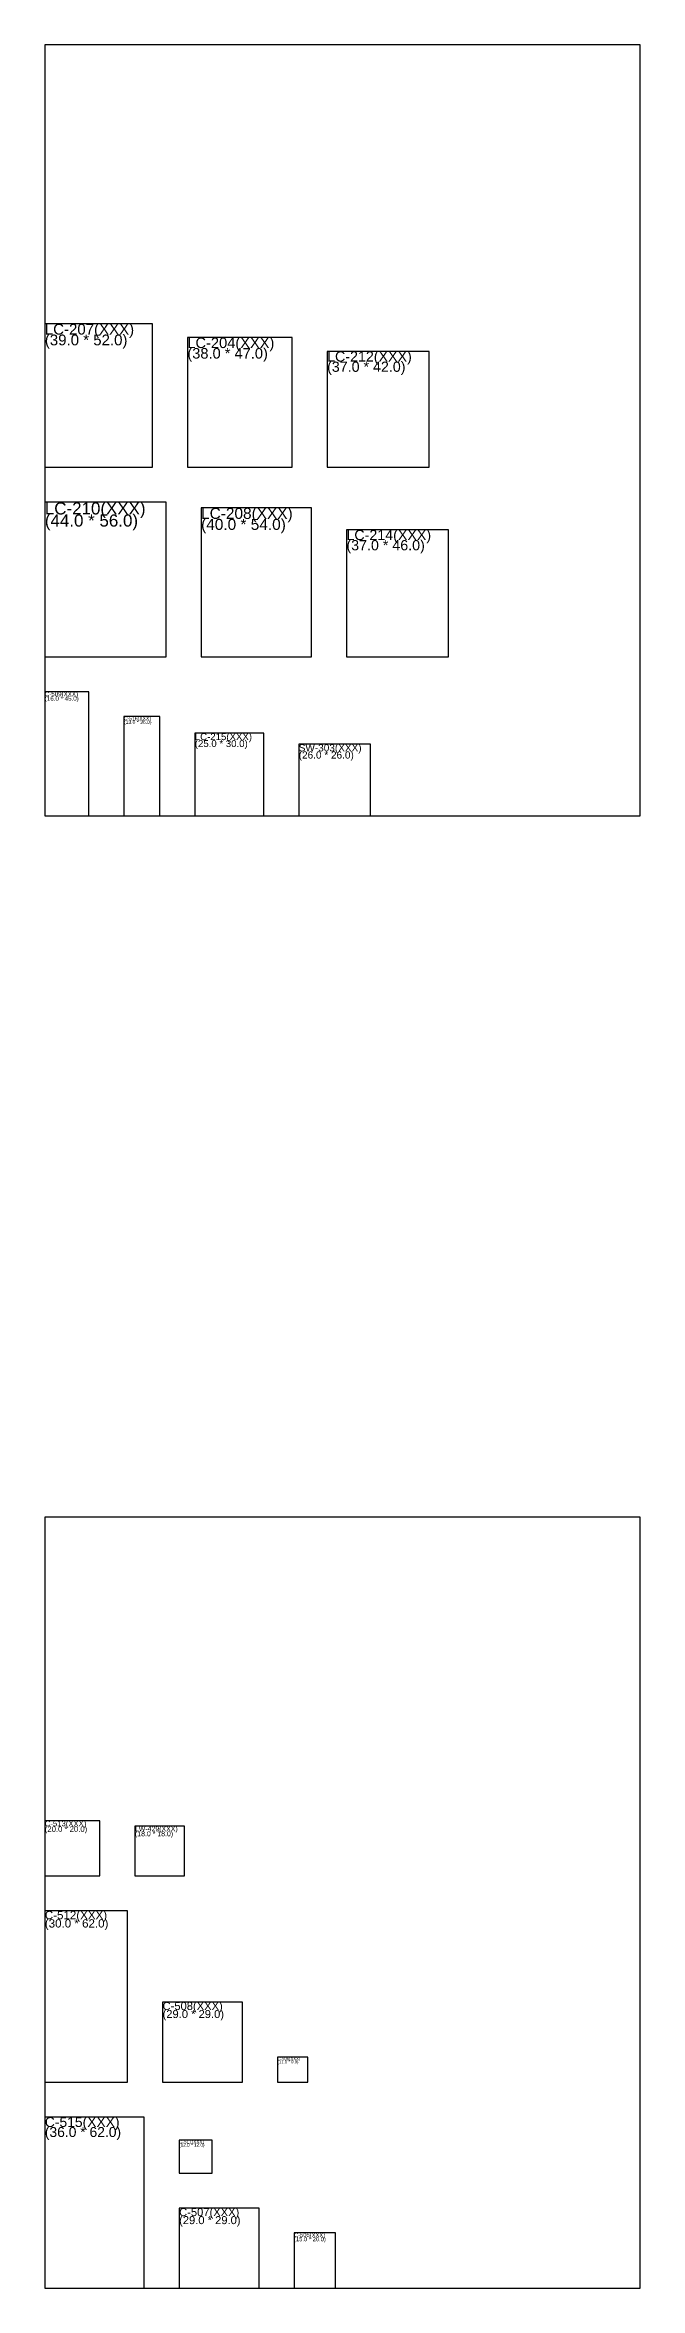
# Model space of a CAD drawing. Extents: x 0 to 8, y 21 to 536.
# Drawn here: x 0 to 8.5, y 42 to 74 of the extents above; entities that cross this region are included whole.
import ezdxf

# ---------------------------------------------------------------- set-up
doc = ezdxf.new("R2010")
doc.units = 0
doc.styles.get("Standard").update_dxf_attribs({"font": 'arial.ttf'})

msp = doc.modelspace()

# ---------------------------------------------------------------- linework, layer by layer
for points in [[(0, 63, 0), (8.5, 63, 0), (8.5, 74, 0), (0, 74, 0)], [(0, 67.975, 0), (1.535, 67.975, 0), (1.535, 70.021, 0), (0, 70.021, 0)], [(2.035, 67.975, 0), (3.53, 67.975, 0), (3.53, 69.824, 0), (2.035, 69.824, 0)], [(4.03, 67.975, 0), (5.486, 67.975, 0), (5.486, 69.627, 0), (4.03, 69.627, 0)], [(0, 65.271, 0), (1.731, 65.271, 0), (1.731, 67.475, 0), (0, 67.475, 0)], [(2.231, 65.271, 0), (3.806, 65.271, 0), (3.806, 67.396, 0), (2.231, 67.396, 0)], [(4.306, 65.271, 0), (5.762, 65.271, 0), (5.762, 67.081, 0), (4.306, 67.081, 0)], [(0, 63, 0), (0.63, 63, 0), (0.63, 64.771, 0), (0, 64.771, 0)], [(1.13, 63, 0), (1.641, 63, 0), (1.641, 64.417, 0), (1.13, 64.417, 0)], [(2.141, 63, 0), (3.125, 63, 0), (3.125, 64.181, 0), (2.141, 64.181, 0)], [(3.625, 63, 0), (4.648, 63, 0), (4.648, 64.023, 0), (3.625, 64.023, 0)], [(0, 42, 0), (8.5, 42, 0), (8.5, 53, 0), (0, 53, 0)], [(0, 47.88, 0), (0.787, 47.88, 0), (0.787, 48.667, 0), (0, 48.667, 0)], [(1.287, 47.88, 0), (1.995, 47.88, 0), (1.995, 48.588, 0), (1.287, 48.588, 0)], [(0, 44.94, 0), (1.181, 44.94, 0), (1.181, 47.38, 0), (0, 47.38, 0)], [(1.681, 44.94, 0), (2.822, 44.94, 0), (2.822, 46.081, 0), (1.681, 46.081, 0)], [(3.322, 44.94, 0), (3.755, 44.94, 0), (3.755, 45.294, 0), (3.322, 45.294, 0)], [(0, 42, 0), (1.417, 42, 0), (1.417, 44.44, 0), (0, 44.44, 0)], [(1.917, 43.641, 0), (2.389, 43.641, 0), (2.389, 44.113, 0), (1.917, 44.113, 0)], [(1.917, 42, 0), (3.058, 42, 0), (3.058, 43.141, 0), (1.917, 43.141, 0)], [(3.558, 42, 0), (4.148, 42, 0), (4.148, 42.787, 0), (3.558, 42.787, 0)]]:
    msp.add_polyline3d(points, close=True)

# ---------------------------------------------------------------- texts
for s, height, p in [('(39.0 * 52.0)', 0.15347, (0, 69.714)), ('LC-207(XXX)', 0.15347, (0, 69.867)), ('LC-204(XXX)', 0.14954, (2.035, 69.675)), ('(38.0 * 47.0)', 0.14954, (2.035, 69.525)), ('(37.0 * 42.0)', 0.1456, (4.03, 69.336)), ('LC-212(XXX)', 0.1456, (4.03, 69.482)), ('(44.0 * 56.0)', 0.17315, (0, 67.128)), ('LC-210(XXX)', 0.17315, (0, 67.301)), ('(40.0 * 54.0)', 0.15741, (2.231, 67.081)), ('LC-208(XXX)', 0.15741, (2.231, 67.238)), ('(37.0 * 46.0)', 0.1456, (4.306, 66.79)), ('LC-214(XXX)', 0.1456, (4.306, 66.935)), ('C-509(XXX)', 0.063, (0, 64.708)), ('(16.0 * 45.0)', 0.06296, (0, 64.645)), ('C-516(XXX)', 0.0512, (1.13, 64.366)), ('(13.0 * 36.0)', 0.05116, (1.13, 64.314)), ('(25.0 * 30.0)', 0.09838, (2.141, 63.984)), ('LC-215(XXX)', 0.09838, (2.141, 64.082)), ('SW-303(XXX)', 0.10231, (3.625, 63.921)), ('(26.0 * 26.0)', 0.10231, (3.625, 63.819)), ('C-513(XXX)', 0.0787, (0, 48.588)), ('(20.0 * 20.0)', 0.0787, (0, 48.509)), ('(18.0 * 18.0)', 0.07083, (1.287, 48.446)), ('LW-429(XXX)', 0.07083, (1.287, 48.517)), ('C-512(XXX)', 0.1181, (0, 47.262)), ('(30.0 * 62.0)', 0.11806, (0, 47.144)), ('C-508(XXX)', 0.1141, (1.681, 45.967)), ('(29.0 * 29.0)', 0.11412, (1.681, 45.853)), ('C-506(XXX)', 0.0433, (3.322, 45.251)), ('(11.0 * 9.0)', 0.04329, (3.322, 45.207)), ('C-515(XXX)', 0.1417, (0, 44.298)), ('(36.0 * 62.0)', 0.14167, (0, 44.156)), ('C-511(XXX)', 0.0472, (1.917, 44.066)), ('(12.0 * 12.0)', 0.04722, (1.917, 44.019)), ('C-507(XXX)', 0.1141, (1.917, 43.027)), ('(29.0 * 29.0)', 0.11412, (1.917, 42.913)), ('C-505(XXX)', 0.059, (3.558, 42.728)), ('(15.0 * 20.0)', 0.05903, (3.558, 42.669))]:
    msp.add_text(s, height=height).set_placement(p)

doc.saveas('drawing.dxf')
